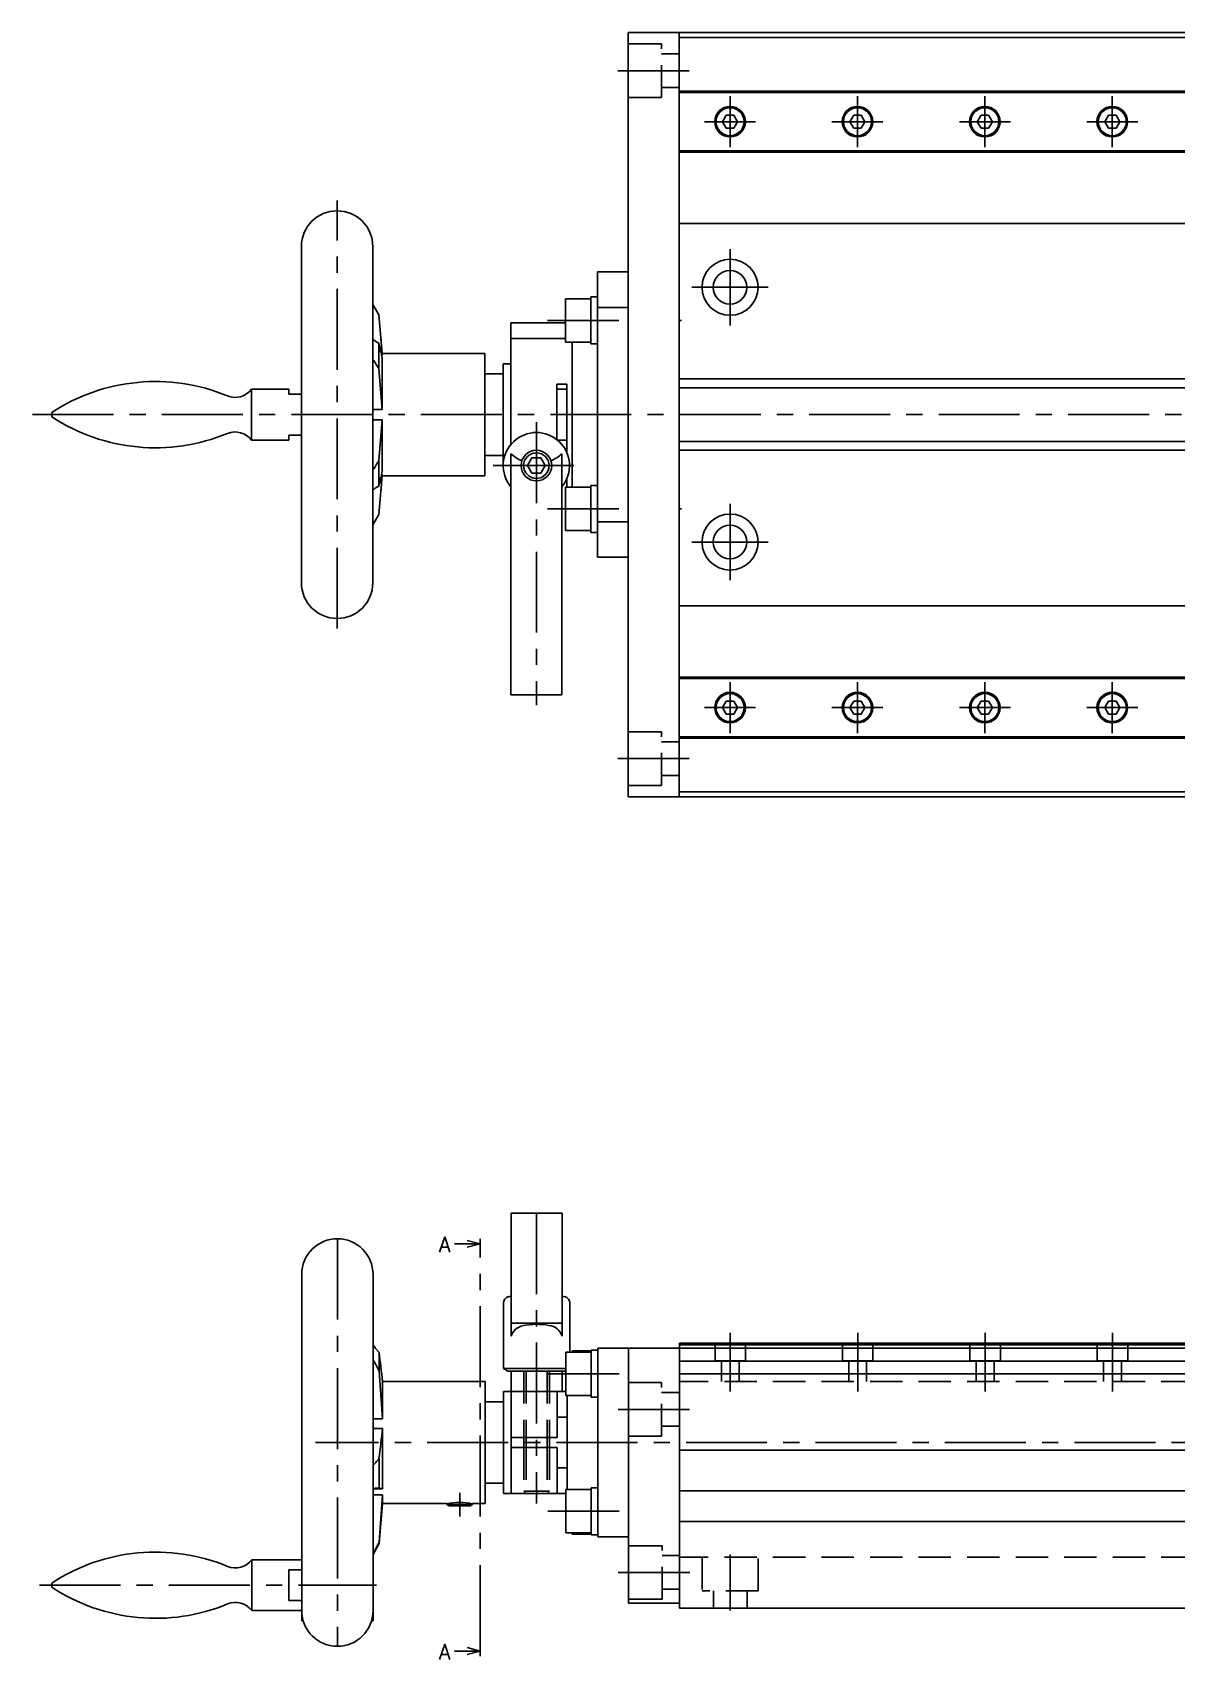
# Model space of a CAD drawing. Extents: x -2 to 688, y -8 to 327.
# Drawn here: x 239.3 to 463.7, y 7.4 to 326.7 of the extents above; entities that cross this region are included whole.
import ezdxf

# ---------------------------------------------------------------- set-up
doc = ezdxf.new("R2010")
doc.units = 0
doc.header["$LTSCALE"] = 0.5
doc.linetypes.add('CENTER', pattern=[50.8, 31.75, -6.35, 6.35, -6.35])
doc.linetypes.add('DASHED', pattern=[19.05, 12.7, -6.35])
for name, color, linetype in [('MSM_CENTER', 1, 'CENTER'), ('MSM_CONTINUOUS', 7, 'CONTINUOUS'), ('MSM_DASHED', 4, 'DASHED'), ('MSM_NARROW', 5, 'CONTINUOUS'), ('MSM_PART_NUMBER', 7, 'CONTINUOUS')]:
    doc.layers.add(name, color=color, linetype=linetype)
doc.styles.get("Standard").update_dxf_attribs({"font": 'txt.shx', "height": 3, "bigfont": 'bigfont.shx'})

msp = doc.modelspace()

# ---------------------------------------------------------------- linework, layer by layer
at = {"layer": 'MSM_CENTER'}
for p, q in [((354.13, 319.23), (368.13, 319.23)), ((376.13, 314.23), (376.13, 304.23)), ((401.13, 314.23), (401.13, 304.23)), ((426.13, 314.23), (426.13, 304.23)), ((451.13, 314.23), (451.13, 304.23)), ((371.13, 309.23), (381.13, 309.23)), ((396.13, 309.23), (406.13, 309.23)), ((421.13, 309.23), (431.13, 309.23)), ((446.13, 309.23), (456.13, 309.23)), ((299.03, 209.73), (299.03, 293.73)), ((376.13, 284.23), (376.13, 269.23)), ((368.63, 276.73), (383.63, 276.73)), ((340.3, 270.23), (354.3, 270.23)), ((366.13, 270.23), (366.63, 270.23)), ((239.27, 251.73), (688.13, 251.73)), ((338.13, 250.23), (338.13, 194.73)), ((329.63, 241.73), (346.63, 241.73)), ((340.3, 233.23), (354.3, 233.23)), ((366.13, 233.23), (366.63, 233.23)), ((376.13, 234.23), (376.13, 219.23)), ((368.63, 226.73), (383.63, 226.73)), ((376.13, 189.23), (376.13, 199.23)), ((401.13, 189.23), (401.13, 199.23)), ((426.13, 189.23), (426.13, 199.23)), ((451.13, 189.23), (451.13, 199.23)), ((371.13, 194.23), (381.13, 194.23)), ((396.13, 194.23), (406.13, 194.23)), ((421.13, 194.23), (431.13, 194.23)), ((446.13, 194.23), (456.13, 194.23)), ((354.13, 184.23), (368.13, 184.23)), ((338.18, 95), (338.18, 38.03)), ((299.08, 90), (299.08, 10)), ((327.08, 10.08), (327.08, 88)), ((376.18, 71.5), (376.18, 60)), ((401.18, 71.5), (401.18, 60)), ((426.18, 71.5), (426.18, 60)), ((451.18, 71.5), (451.18, 60)), ((340.35, 63.5), (354.35, 63.5)), ((354.18, 56.5), (368.18, 56.5)), ((688.18, 50), (294.78, 50)), ((323.08, 35.48), (323.08, 40.12)), ((340.35, 36.5), (354.35, 36.5)), ((376.18, 28), (376.18, 17)), ((354.18, 24.5), (368.23, 24.5)), ((240.63, 22), (306.78, 22))]:
    msp.add_line(p, q, dxfattribs=at)
at = {"layer": 'MSM_CONTINUOUS'}
for p, q in [((356.13, 176.73), (356.13, 326.73)), ((366.13, 326.73), (356.13, 326.73)), ((366.13, 176.73), (366.13, 326.73)), ((366.13, 326.68), (366.18, 326.68)), ((476.13, 325.73), (366.13, 325.73)), ((686.13, 326.73), (366.18, 326.73)), ((366.18, 326.73), (366.18, 326.68)), ((476.13, 315.23), (366.13, 315.23)), ((476.13, 314.93), (366.13, 314.93)), ((374.65, 309.23), (375.39, 310.51)), ((375.39, 310.51), (376.87, 310.51)), ((376.87, 310.51), (377.6, 309.23)), ((399.65, 309.23), (400.39, 310.51)), ((400.39, 310.51), (401.87, 310.51)), ((401.87, 310.51), (402.6, 309.23)), ((424.65, 309.23), (425.39, 310.51)), ((425.39, 310.51), (426.87, 310.51)), ((426.87, 310.51), (427.6, 309.23)), ((449.65, 309.23), (450.39, 310.51)), ((450.39, 310.51), (451.87, 310.51)), ((451.87, 310.51), (452.6, 309.23)), ((375.39, 307.95), (374.65, 309.23)), ((376.87, 307.95), (375.39, 307.95)), ((377.6, 309.23), (376.87, 307.95)), ((400.39, 307.95), (399.65, 309.23)), ((401.87, 307.95), (400.39, 307.95)), ((402.6, 309.23), (401.87, 307.95)), ((425.39, 307.95), (424.65, 309.23)), ((426.87, 307.95), (425.39, 307.95)), ((427.6, 309.23), (426.87, 307.95)), ((450.39, 307.95), (449.65, 309.23)), ((451.87, 307.95), (450.39, 307.95)), ((452.6, 309.23), (451.87, 307.95)), ((476.13, 303.53), (366.13, 303.53)), ((476.13, 303.23), (366.13, 303.23)), ((476.13, 289.23), (366.13, 289.23)), ((292.03, 284.73), (292.03, 218.73)), ((306.03, 284.73), (306.03, 218.72)), ((350.13, 223.73), (350.13, 279.73)), ((356.13, 279.73), (350.13, 279.73)), ((348.83, 274.83), (348.83, 265.63)), ((350.13, 274.83), (348.83, 274.83)), ((306.03, 273.33), (307.2, 271.32)), ((343.83, 274.48), (343.83, 265.98)), ((348.83, 274.48), (343.83, 274.48)), ((356.13, 272.74), (350.13, 272.74)), ((307.89, 263.73), (307.2, 271.32)), ((333.13, 245.88), (333.13, 269.73)), ((343.83, 269.73), (333.13, 269.73)), ((307.2, 265.73), (306.72, 266.04)), ((307.2, 260.77), (307.2, 265.73)), ((307.89, 263.41), (307.6, 267.1)), ((343.83, 266.69), (333.13, 266.69)), ((343.83, 265.98), (348.83, 265.98)), ((345.13, 237.48), (345.13, 265.98)), ((348.83, 265.63), (350.13, 265.63)), ((307.76, 263.41), (307.89, 263.41)), ((328.03, 263.73), (307.89, 263.73)), ((307.89, 263.73), (307.89, 263.41)), ((307.89, 262.79), (307.89, 252.73)), ((328.03, 263.73), (328.03, 239.73)), ((306.72, 261.6), (307.2, 260.77)), ((307.89, 252.73), (307.2, 260.77)), ((331.63, 259.73), (328.03, 259.73)), ((331.63, 241.73), (331.63, 261.73)), ((333.13, 261.73), (331.63, 261.73)), ((476.13, 258.73), (366.13, 258.73)), ((289.53, 256.73), (282.24, 256.73)), ((282.24, 246.73), (282.24, 256.73)), ((289.53, 256.73), (289.53, 255.73)), ((289.53, 255.73), (292.03, 255.73)), ((342.13, 246.85), (342.13, 257.73)), ((342.13, 257.73), (344.13, 257.73)), ((344.13, 256.73), (342.13, 256.73)), ((344.13, 257.73), (344.13, 244.23)), ((306.03, 252.73), (307.89, 252.73)), ((243.03, 251.31), (243.03, 252.14)), ((307.89, 250.72), (306.03, 250.72)), ((307.2, 242.68), (307.89, 250.72)), ((307.89, 250.72), (307.89, 240.66)), ((282.24, 246.73), (289.53, 246.73)), ((289.53, 247.73), (289.53, 246.73)), ((292.03, 247.73), (289.53, 247.73)), ((342.28, 246.73), (344.13, 246.73)), ((307.2, 242.68), (306.72, 241.85)), ((307.2, 237.72), (307.2, 242.68)), ((328.03, 243.73), (331.63, 243.73)), ((333.13, 196.73), (333.13, 244.06)), ((337.26, 243.23), (336.39, 241.73)), ((338.99, 243.23), (337.26, 243.23)), ((339.86, 241.73), (338.99, 243.23)), ((343.13, 196.73), (343.13, 244.06)), ((366.13, 244.73), (476.13, 244.73)), ((307.2, 232.13), (307.89, 239.73)), ((307.6, 236.36), (307.89, 240.04)), ((307.89, 240.04), (307.76, 240.04)), ((307.89, 240.04), (307.89, 239.73)), ((307.89, 239.73), (328.03, 239.73)), ((336.39, 241.73), (337.26, 240.23)), ((338.99, 240.23), (337.26, 240.23)), ((338.99, 240.23), (339.86, 241.73)), ((306.72, 237.41), (307.2, 237.72)), ((343.83, 237.48), (343.83, 228.98)), ((348.83, 237.48), (343.83, 237.48)), ((344.13, 239.23), (344.13, 237.48)), ((348.83, 237.83), (348.83, 228.63)), ((350.13, 237.83), (348.83, 237.83)), ((307.2, 232.13), (306.03, 230.13)), ((350.13, 230.71), (356.13, 230.71)), ((343.83, 228.98), (348.83, 228.98)), ((348.83, 228.63), (350.13, 228.63)), ((350.13, 223.73), (356.13, 223.73)), ((476.13, 214.23), (366.13, 214.23)), ((476.13, 200.23), (366.13, 200.23)), ((476.13, 199.93), (366.13, 199.93)), ((333.13, 196.73), (343.13, 196.73)), ((375.39, 195.51), (374.65, 194.23)), ((376.87, 195.51), (375.39, 195.51)), ((377.6, 194.23), (376.87, 195.51)), ((400.39, 195.51), (399.65, 194.23)), ((401.87, 195.51), (400.39, 195.51)), ((402.6, 194.23), (401.87, 195.51)), ((425.39, 195.51), (424.65, 194.23)), ((426.87, 195.51), (425.39, 195.51)), ((427.6, 194.23), (426.87, 195.51)), ((450.39, 195.51), (449.65, 194.23)), ((451.87, 195.51), (450.39, 195.51)), ((452.6, 194.23), (451.87, 195.51)), ((374.65, 194.23), (375.39, 192.95)), ((375.39, 192.95), (376.87, 192.95)), ((376.87, 192.95), (377.6, 194.23)), ((399.65, 194.23), (400.39, 192.95)), ((400.39, 192.95), (401.87, 192.95)), ((401.87, 192.95), (402.6, 194.23)), ((424.65, 194.23), (425.39, 192.95)), ((425.39, 192.95), (426.87, 192.95)), ((426.87, 192.95), (427.6, 194.23)), ((449.65, 194.23), (450.39, 192.95)), ((450.39, 192.95), (451.87, 192.95)), ((451.87, 192.95), (452.6, 194.23)), ((476.13, 188.53), (366.13, 188.53)), ((476.13, 188.23), (366.13, 188.23)), ((366.13, 176.73), (356.13, 176.73)), ((476.13, 177.73), (366.13, 177.73)), ((366.18, 176.78), (366.13, 176.78)), ((366.18, 176.78), (366.18, 176.73)), ((686.13, 176.73), (366.18, 176.73)), ((333.18, 70.86), (333.18, 95)), ((343.18, 95), (333.18, 95)), ((343.18, 70.86), (343.18, 95)), ((292.08, 83), (292.08, 15)), ((306.08, 83), (306.08, 15)), ((331.68, 77.37), (331.68, 64.5)), ((344.68, 67.75), (344.68, 77.37)), ((333.18, 73.42), (343.18, 73.42)), ((307.25, 67.67), (306.77, 68.26)), ((307.25, 64.06), (307.25, 67.67)), ((348.88, 67.75), (343.88, 67.75)), ((343.88, 67.75), (343.88, 59.25)), ((345.18, 67.75), (345.18, 68)), ((348.88, 68), (345.18, 68)), ((350.18, 68.1), (348.88, 68.1)), ((348.88, 68.1), (348.88, 58.9)), ((350.18, 31.5), (350.18, 68.5)), ((350.18, 68.5), (366.18, 68.5)), ((356.18, 18.5), (356.18, 68.5)), ((479.73, 69.5), (366.18, 69.5)), ((366.18, 69.5), (366.18, 17.5)), ((479.73, 69.2), (366.18, 69.2)), ((479.23, 68.55), (366.18, 68.55)), ((306.77, 65.03), (307.25, 64.06)), ((307.94, 54.65), (307.25, 64.06)), ((331.68, 64.5), (332.54, 64)), ((343.88, 64.5), (331.68, 64.5)), ((343.81, 64), (332.54, 64)), ((333.18, 64), (333.18, 40)), ((343.18, 60), (343.18, 64)), ((343.81, 64), (343.88, 64.04)), ((479.23, 65.95), (366.18, 65.95)), ((328.08, 62), (307.94, 62)), ((307.94, 61.96), (307.94, 54.65)), ((328.08, 62), (328.08, 38)), ((686.18, 63.5), (366.18, 63.5)), ((331.68, 58), (328.08, 58)), ((331.68, 60), (343.88, 60)), ((331.68, 40), (331.68, 60)), ((342.18, 60), (342.18, 51)), ((343.88, 59.25), (348.88, 59.25)), ((344.18, 40.75), (344.18, 59.25)), ((348.88, 58.9), (350.18, 58.9)), ((306.08, 54.65), (307.94, 54.65)), ((344.18, 55), (342.18, 55)), ((307.94, 52.74), (306.08, 52.74)), ((307.94, 52.74), (307.94, 40.92)), ((333.18, 51), (342.18, 51)), ((333.18, 49), (342.18, 49)), ((335.68, 51), (335.68, 49)), ((335.68, 51), (335.68, 49)), ((340.68, 49), (340.68, 51)), ((340.68, 51), (340.68, 49)), ((342.18, 49), (342.18, 40)), ((686.18, 48.5), (366.18, 48.5)), ((307.25, 46.86), (306.77, 46.25)), ((307.25, 41.02), (307.25, 46.86)), ((342.18, 45), (344.18, 45)), ((366.23, 47.81), (366.18, 47.81)), ((366.23, 47.81), (366.23, 40.5)), ((328.08, 42), (331.68, 42)), ((307.94, 39.74), (306.08, 39.74)), ((306.23, 40.92), (307.94, 40.92)), ((306.75, 41.03), (307.25, 41.02)), ((307.25, 30.39), (307.94, 39.74)), ((307.94, 39.74), (307.94, 38)), ((331.68, 40), (343.88, 40)), ((348.88, 40.75), (343.88, 40.75)), ((343.88, 40.75), (343.88, 32.25)), ((350.18, 41.1), (348.88, 41.1)), ((348.88, 41.1), (348.88, 31.9)), ((366.18, 40.5), (686.18, 40.5)), ((307.25, 30.15), (307.94, 38)), ((307.94, 38), (320.58, 38)), ((320.58, 38), (320.58, 37.86)), ((320.58, 37.86), (321.02, 37.6)), ((320.58, 37.86), (325.58, 37.86)), ((321.02, 37.6), (325.13, 37.6)), ((325.13, 37.6), (325.58, 37.86)), ((325.57, 38), (328.08, 38)), ((325.58, 37.86), (325.58, 38)), ((343.88, 32.25), (348.88, 32.25)), ((345.18, 32), (345.18, 32.25)), ((345.18, 32), (348.88, 32)), ((686.18, 34.5), (366.18, 34.5)), ((366.23, 34.5), (366.23, 17.5)), ((306.77, 29.43), (306.08, 28.1)), ((307.25, 30.39), (306.77, 29.43)), ((307.25, 30.15), (307.25, 30.39)), ((348.88, 31.9), (350.18, 31.9)), ((356.18, 31.5), (350.18, 31.5)), ((292.08, 27), (282.29, 27)), ((282.29, 17), (282.29, 27)), ((243.08, 21.58), (243.08, 22.42)), ((289.58, 25), (289.58, 19)), ((292.08, 25), (289.58, 25)), ((282.29, 17), (292.08, 17)), ((289.58, 19), (292.08, 19)), ((366.18, 18.5), (356.18, 18.5)), ((686.18, 17.5), (366.18, 17.5)), ((292.08, 15), (292.36, 15)), ((305.79, 15), (306.08, 15))]:
    msp.add_line(p, q, dxfattribs=at)
for centre, radius in [((376.13, 309.23), 3), ((376.13, 309.23), 2.75), ((401.13, 309.23), 3), ((401.13, 309.23), 2.75), ((426.13, 309.23), 3), ((426.13, 309.23), 2.75), ((451.13, 309.23), 3), ((451.13, 309.23), 2.75), ((376.13, 276.73), 5.5), ((376.13, 276.73), 3.3), ((338.13, 241.73), 3), ((338.13, 241.73), 2.5), ((376.13, 226.73), 5.5), ((376.13, 226.73), 3.3), ((376.13, 194.23), 3), ((376.13, 194.23), 2.75), ((401.13, 194.23), 3), ((401.13, 194.23), 2.75), ((426.13, 194.23), 3), ((426.13, 194.23), 2.75), ((451.13, 194.23), 3), ((451.13, 194.23), 2.75)]:
    msp.add_circle(centre, radius, dxfattribs=at)
for centre, radius, start, end in [((299.03, 284.73), 7, 0.0123, 180), ((308.88, 269.31), 3.92, 223.3442, 236.5912), ((261.23, 253.47), 47.58, 11.2966, 14.9402), ((259.12, 228.41), 58.03, 34.8863, 36.0668), ((263.35, 221.23), 37, 67.5217, 123.3194), ((279.03, 259.11), 4, 247.5217, 323.3982), ((263.35, 282.23), 37, 236.6806, 292.4783), ((279.03, 244.34), 4, 36.6018, 112.4783), ((338.13, 241.73), 6.5, 320.2849, 219.7151), ((337.98, 249.33), 7.17, 227.3401, 247.8909), ((338.27, 249.33), 7.17, 292.1091, 312.6599), ((301.22, 245.04), 6.36, 319.1465, 329.9192), ((260.82, 250.08), 48, 345.0758, 348.6874), ((308.75, 234.29), 3.73, 123.0561, 137.0332), ((299.03, 218.73), 7, 180, 359.9877), ((299.08, 83), 7, 0.0123, 180), ((332.98, 77.37), 1.3, 104.5706, 180), ((338.18, 57.36), 21.97, 103.1548, 104.5706), ((338.18, 57.36), 21.97, 75.4294, 76.8452), ((343.38, 77.37), 1.3, 0, 75.4294), ((336.05, 69.98), 3, 100.4873, 163.0346), ((338.17, 59.63), 13.57, 79.6693, 101.3236), ((340.26, 69.94), 3.06, 17.4567, 83.5479), ((317.09, 76.68), 13.32, 214.254, 219.2372), ((141.41, 44.84), 167.41, 5.8834, 7.8375), ((295.29, 59.27), 12.85, 26.6479, 32.8857), ((130.12, 70.52), 178.7, 352.3917, 354.2904), ((304.52, 48), 2.85, 303.1221, 322.1721), ((306.78, 39.56), 1.47, 91.4331, 118.6545), ((305.1, 24.79), 16.38, 80.0215, 82.4525), ((323.07, 26.25), 12.01, 77.9998, 102.0002), ((130.45, 123.65), 200, 331.4157, 332.1288), ((263.4, -8.5), 37, 67.5217, 123.3194), ((279.08, 29.39), 4, 247.5217, 323.3982), ((263.4, 52.5), 37, 236.6806, 292.4783), ((279.08, 14.62), 4, 36.6018, 112.4783), ((299.08, 17), 7, 180, 0)]:
    msp.add_arc(centre, radius, start, end, dxfattribs=at)
at = {"layer": 'MSM_DASHED'}
for p, q in [((362.65, 324.48), (356.05, 324.48)), ((362.65, 313.98), (362.65, 324.48)), ((366.05, 322.53), (362.65, 322.53)), ((362.65, 313.98), (356.05, 313.98)), ((366.05, 315.93), (362.65, 315.93)), ((362.65, 189.48), (356.05, 189.48)), ((362.65, 178.98), (362.65, 189.48)), ((366.05, 187.53), (362.65, 187.53)), ((362.65, 178.98), (356.05, 178.98)), ((366.05, 180.93), (362.65, 180.93)), ((373.18, 69.5), (373.18, 66)), ((379.18, 66), (379.18, 69.5)), ((398.18, 69.5), (398.18, 66)), ((404.18, 66), (404.18, 69.5)), ((423.18, 69.5), (423.18, 66)), ((429.18, 66), (429.18, 69.5)), ((448.18, 69.5), (448.18, 66)), ((454.18, 66), (454.18, 69.5)), ((335.68, 64), (335.68, 51)), ((336.11, 64), (336.11, 51)), ((340.24, 64), (340.24, 51)), ((340.68, 64), (340.68, 51)), ((379.18, 66), (373.18, 66)), ((374.43, 62), (374.43, 66)), ((377.93, 62), (377.93, 66)), ((404.18, 66), (398.18, 66)), ((399.43, 62), (399.43, 66)), ((402.93, 62), (402.93, 66)), ((429.18, 66), (423.18, 66)), ((424.43, 62), (424.43, 66)), ((427.93, 62), (427.93, 66)), ((454.18, 66), (448.18, 66)), ((449.43, 62), (449.43, 66)), ((452.93, 62), (452.93, 66)), ((362.7, 61.75), (356.1, 61.75)), ((362.7, 51.25), (362.7, 61.75)), ((686.18, 62), (366.18, 62)), ((366.1, 59.8), (362.7, 59.8)), ((362.7, 51.25), (356.1, 51.25)), ((366.1, 53.2), (362.7, 53.2)), ((335.68, 49), (335.68, 40)), ((336.11, 49), (336.11, 40)), ((340.24, 49), (340.24, 40)), ((340.68, 49), (340.68, 40)), ((340.68, 40.43), (335.68, 40.43)), ((335.68, 40.43), (336.11, 40)), ((340.24, 40), (340.68, 40.43)), ((362.78, 29.75), (356.18, 29.75)), ((362.78, 19.25), (362.78, 29.75)), ((366.18, 27.8), (362.78, 27.8)), ((686.18, 27.5), (366.18, 27.5)), ((370.68, 27.5), (370.68, 20.9)), ((381.68, 20.9), (381.68, 27.5)), ((362.78, 19.25), (356.18, 19.25)), ((366.18, 21.2), (362.78, 21.2)), ((381.68, 20.9), (370.68, 20.9)), ((372.88, 20.9), (372.88, 17.5)), ((379.48, 17.5), (379.48, 20.9)), ((366.23, 18.55), (366.18, 18.55))]:
    msp.add_line(p, q, dxfattribs=at)
at = {"layer": 'MSM_NARROW'}
for p, q in [((476.13, 256.98), (366.13, 256.98)), ((476.13, 246.48), (366.13, 246.48)), ((336.11, 51), (336.11, 49)), ((340.24, 51), (340.24, 49))]:
    msp.add_line(p, q, dxfattribs=at)
at = {"layer": 'MSM_PART_NUMBER'}
for p, q in [((324.58, 89.67), (327.08, 89)), ((327.08, 88), (327.08, 90)), ((327.08, 89), (322.08, 89)), ((327.08, 89), (324.58, 88.33)), ((324.58, 9.75), (327.08, 9.08)), ((327.08, 8.08), (327.08, 10.08)), ((327.08, 9.08), (322.08, 9.08)), ((327.08, 9.08), (324.58, 8.41))]:
    msp.add_line(p, q, dxfattribs=at)

# ---------------------------------------------------------------- texts
for p in [(318.98, 87.35), (318.98, 7.42)]:
    msp.add_text('A', height=3, dxfattribs=at).set_placement(p)

doc.saveas('drawing.dxf')
